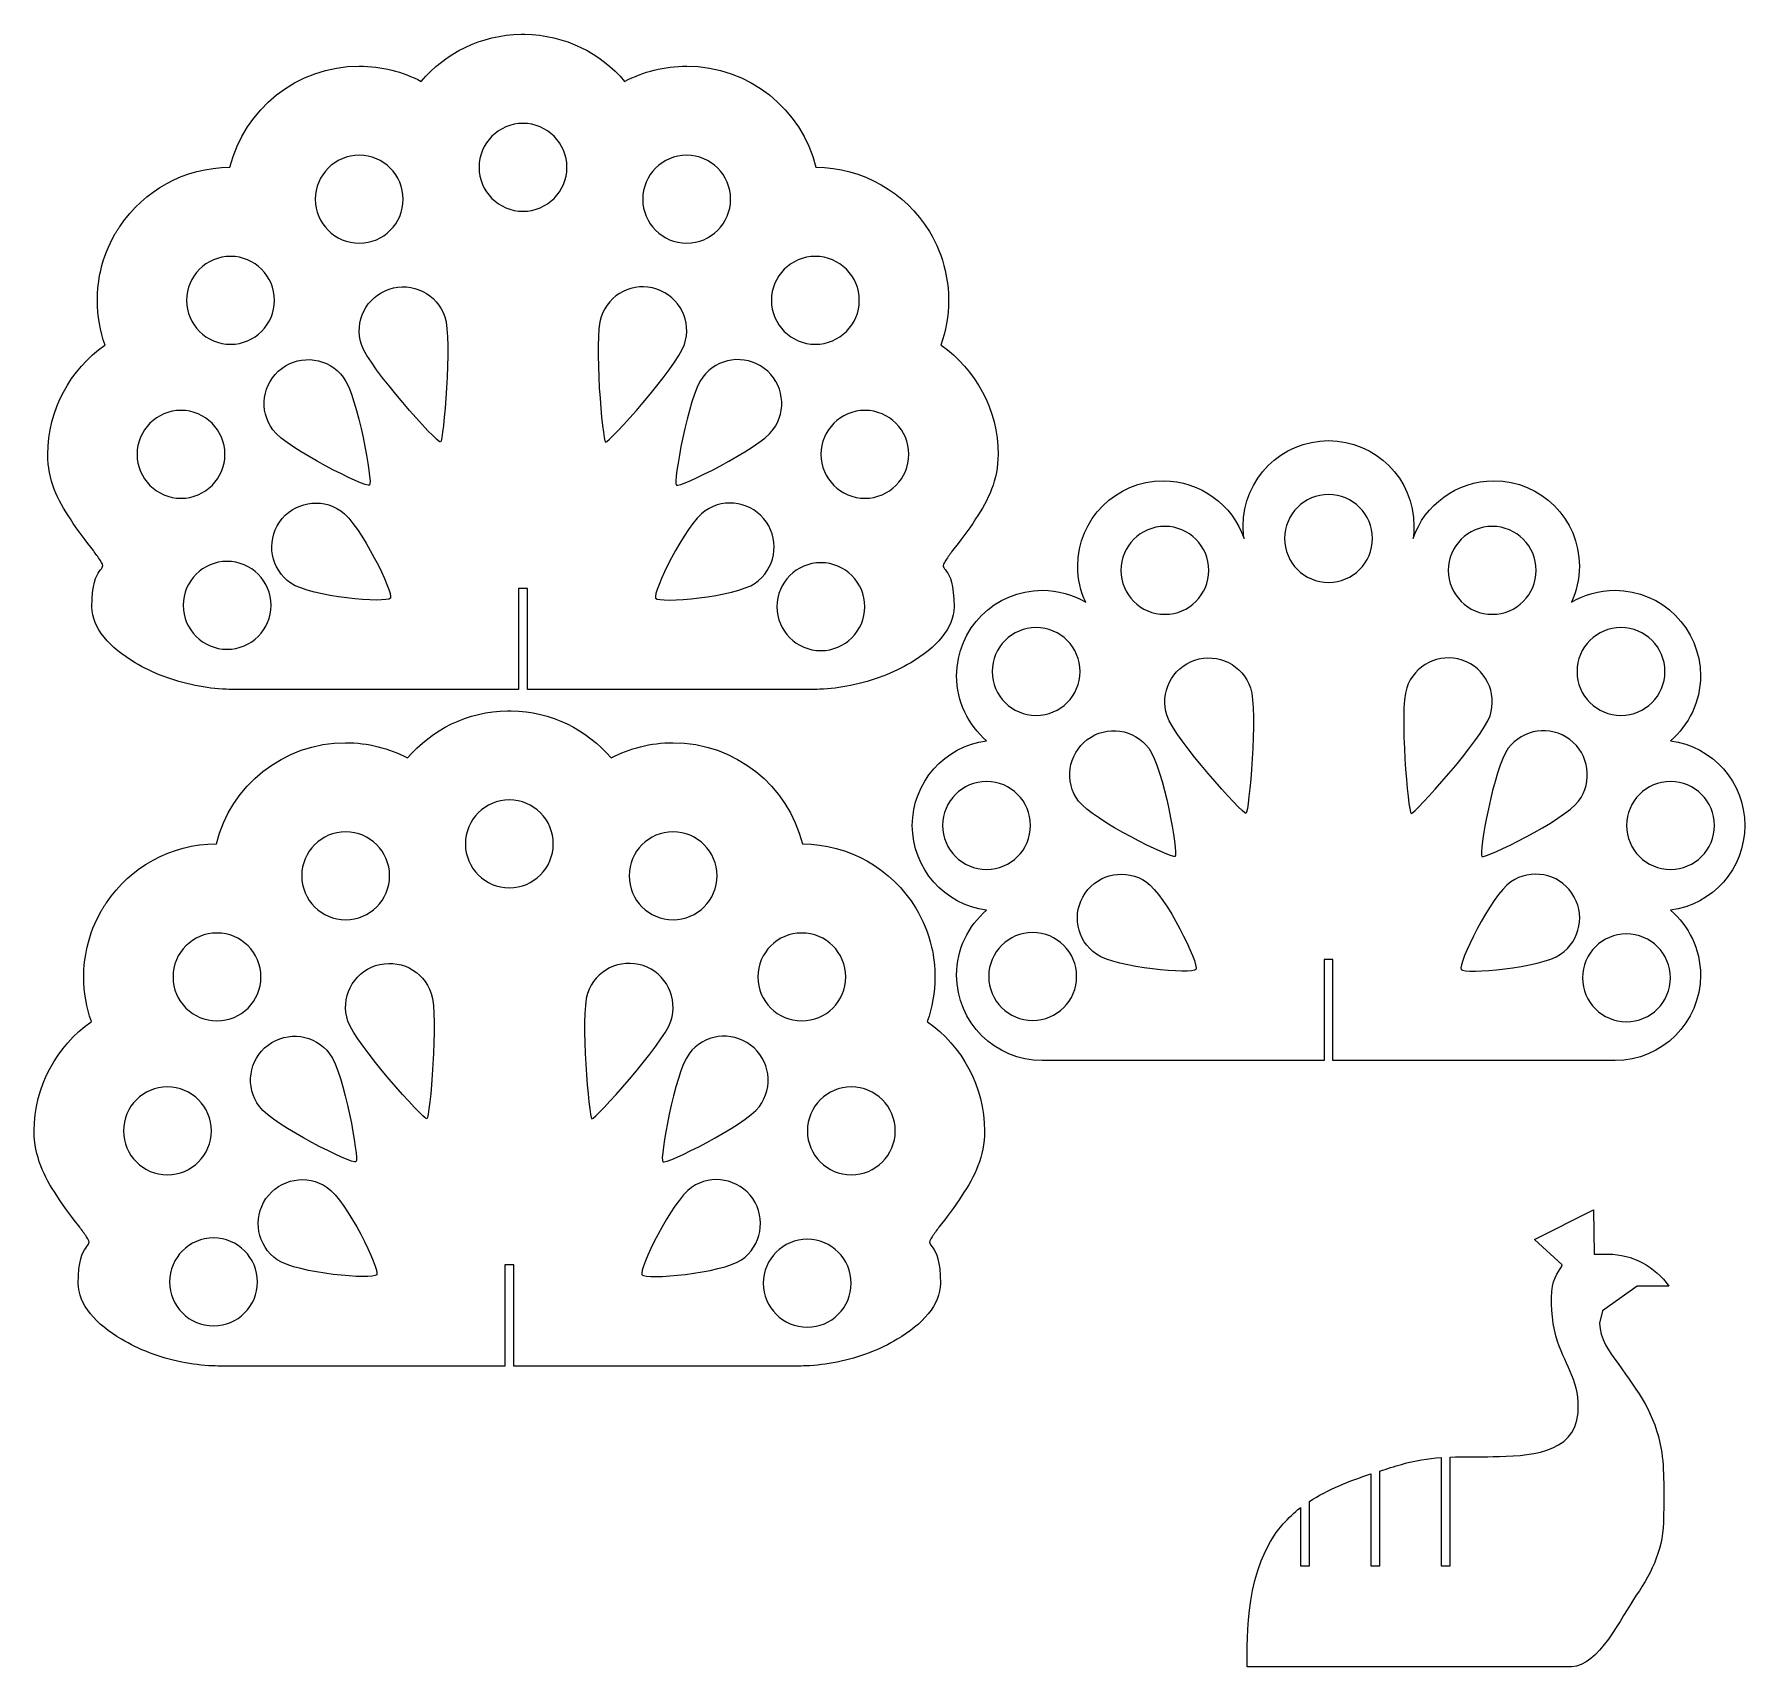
# Model space of a CAD drawing. Header units: millimetres. Extents: x -960 to 986, y -860 to 997.
import ezdxf

# ---------------------------------------------------------------- set-up
doc = ezdxf.new("R2010")
doc.units = ezdxf.units.MM
doc.header["$MEASUREMENT"] = 0
doc.layers.add('layer 1', color=7, linetype='Continuous')

msp = doc.modelspace()

# ---------------------------------------------------------------- linework, layer by layer
at = {"layer": 'layer 1', "color": 250, "lineweight": 9}
for points, knots in [([(-66.5003, 252.076), (-55.1555, 252.452), (-43.2879, 253.9555), (-31.3949, 256.4408), (-31.3949, 256.4408), (-5.7107, 261.5653), (17.9523, 270.6469), (37.0716, 282.3408), (37.0716, 282.3408), (65.8261, 299.1922), (86.2833, 321.6336), (86.2833, 345.959), (86.2833, 345.959), (86.2833, 397.1052), (66.8873, 384.3275), (76.7873, 398.8472), (76.7873, 398.8472), (79.3128, 402.5511), (81.9183, 406.2039), (84.563, 409.8289), (84.563, 409.8289), (92.5128, 420.0531), (102.064, 432.244), (110.793, 445.862), (110.793, 445.862), (125.2055, 467.3639), (136.4197, 490.3829), (136.43, 519.3006), (136.43, 519.3006), (136.43, 519.3006), (136.4305, 519.3405), (136.4305, 519.3405), (136.4305, 519.3405), (136.4305, 569.9154), (110.7519, 616.2842), (71.5178, 643.6816), (71.5178, 643.6816), (71.458, 643.7234), (71.3991, 643.7663), (71.3392, 643.808), (71.3392, 643.808), (76.9693, 659.6639), (80.0443, 676.7293), (80.0443, 694.5135), (80.0443, 694.5135), (80.0443, 706.2504), (78.709, 717.6759), (76.1828, 728.6465), (76.1828, 728.6465), (76.1828, 728.6465), (76.1826, 728.6477), (76.1826, 728.6477), (76.1826, 728.6477), (72.5929, 744.2357), (66.4966, 759.2307), (58.2116, 772.9074), (58.2116, 772.9074), (58.2116, 772.9074), (58.2104, 772.9095), (58.2104, 772.9095), (58.2104, 772.9095), (30.9855, 817.8555), (-18.1552, 845.8324), (-70.8364, 846.0639), (-70.8364, 846.0639), (-87.1662, 912.1441), (-146.8494, 961.1584), (-217.9668, 961.1584), (-217.9668, 961.1584), (-243.4424, 961.1584), (-267.4459, 954.8598), (-288.5214, 943.75), (-288.5214, 943.75), (-315.8919, 976.0861), (-356.5596, 996.8095), (-402.0802, 997.4469), (-402.0802, 997.4469), (-402.8, 997.4569), (-403.5213, 997.4622), (-404.2435, 997.4622), (-404.2435, 997.4622), (-404.2435, 997.4622), (-404.2517, 997.4622), (-404.2517, 997.4622), (-404.2517, 997.4622), (-404.9739, 997.4622), (-405.6949, 997.4571), (-406.4147, 997.4469), (-406.4147, 997.4469), (-451.9353, 996.8095), (-492.6033, 976.0861), (-519.9738, 943.75), (-519.9738, 943.75), (-541.0493, 954.8598), (-565.0528, 961.1584), (-590.5284, 961.1584), (-590.5284, 961.1584), (-661.6458, 961.1584), (-721.329, 912.1441), (-737.6588, 846.0639), (-737.6588, 846.0639), (-789.7685, 845.835), (-835.6779, 819.2963), (-862.7824, 779.0483), (-862.7824, 779.0483), (-862.7824, 779.0483), (-862.7838, 779.0461), (-862.7838, 779.0461), (-862.7838, 779.0461), (-863.4614, 778.0399), (-864.1272, 777.025), (-864.7811, 776.0018), (-864.7811, 776.0018), (-865.4346, 774.9793), (-866.0762, 773.9485), (-866.7056, 772.9095), (-866.7056, 772.9095), (-866.7056, 772.9095), (-866.7068, 772.9074), (-866.7068, 772.9074), (-866.7068, 772.9074), (-867.3362, 771.8683), (-867.9535, 770.8211), (-868.5584, 769.7659), (-868.5584, 769.7659), (-868.5584, 769.7659), (-868.5595, 769.7639), (-868.5595, 769.7639), (-868.5595, 769.7639), (-875.8232, 757.0939), (-881.3095, 743.2751), (-884.6778, 728.6477), (-884.6778, 728.6477), (-884.6778, 728.6477), (-884.678, 728.6465), (-884.678, 728.6465), (-884.678, 728.6465), (-887.2042, 717.6758), (-888.5395, 706.2504), (-888.5395, 694.5135), (-888.5395, 694.5135), (-888.5395, 676.7293), (-885.4645, 659.6639), (-879.8344, 643.808), (-879.8344, 643.808), (-879.8943, 643.7663), (-879.9532, 643.7234), (-880.013, 643.6816), (-880.013, 643.6816), (-919.2471, 616.2842), (-944.9257, 569.9154), (-944.9257, 519.3405), (-944.9257, 519.3405), (-944.9257, 519.3405), (-944.9252, 519.3006), (-944.9252, 519.3006), (-944.9252, 519.3006), (-944.9148, 490.3828), (-933.7006, 467.3641), (-919.2882, 445.862), (-919.2882, 445.862), (-910.5592, 432.2441), (-901.0084, 420.0526), (-893.0582, 409.8289), (-893.0582, 409.8289), (-890.4135, 406.2039), (-887.808, 402.5512), (-885.2825, 398.8472), (-885.2825, 398.8472), (-875.3825, 384.3275), (-894.7785, 397.1052), (-894.7785, 345.959), (-894.7785, 345.959), (-894.7785, 321.6336), (-874.3214, 299.191), (-845.5668, 282.3408), (-845.5668, 282.3408), (-826.447, 270.6477), (-802.7848, 261.5652), (-777.1003, 256.4408), (-777.1003, 256.4408), (-765.2063, 253.9564), (-753.3393, 252.4511), (-741.9947, 252.076), (-741.9947, 252.076), (-738.0882, 251.8807), (-734.1631, 251.7808), (-730.2262, 251.7808), (-730.2262, 251.7808), (-704.6372, 251.7808), (-558.2196, 251.8297), (-409.2475, 251.8787), (-409.2475, 251.8787), (-409.2475, 251.8787), (-409.2475, 366.8804), (-409.2475, 366.8804), (-409.2475, 366.8804), (-409.2475, 366.8804), (-399.2475, 366.8804), (-399.2475, 366.8804), (-399.2475, 366.8804), (-399.2475, 366.8804), (-399.2475, 251.8787), (-399.2475, 251.8787), (-399.2475, 251.8787), (-250.2753, 251.8297), (-103.858, 251.7808), (-78.269, 251.7808), (-78.269, 251.7808), (-74.3321, 251.7808), (-70.4066, 251.8803), (-66.5003, 252.076)], [0, 0, 0, 0, 0.018518519, 0.018518519, 0.018518519, 0.018518519, 0.037037037, 0.037037037, 0.037037037, 0.037037037, 0.055555556, 0.055555556, 0.055555556, 0.055555556, 0.074074074, 0.074074074, 0.074074074, 0.074074074, 0.092592593, 0.092592593, 0.092592593, 0.092592593, 0.111111111, 0.111111111, 0.111111111, 0.111111111, 0.12962963, 0.12962963, 0.12962963, 0.12962963, 0.148148148, 0.148148148, 0.148148148, 0.148148148, 0.166666667, 0.166666667, 0.166666667, 0.166666667, 0.185185185, 0.185185185, 0.185185185, 0.185185185, 0.203703704, 0.203703704, 0.203703704, 0.203703704, 0.222222222, 0.222222222, 0.222222222, 0.222222222, 0.240740741, 0.240740741, 0.240740741, 0.240740741, 0.259259259, 0.259259259, 0.259259259, 0.259259259, 0.277777778, 0.277777778, 0.277777778, 0.277777778, 0.296296296, 0.296296296, 0.296296296, 0.296296296, 0.314814815, 0.314814815, 0.314814815, 0.314814815, 0.333333333, 0.333333333, 0.333333333, 0.333333333, 0.351851852, 0.351851852, 0.351851852, 0.351851852, 0.37037037, 0.37037037, 0.37037037, 0.37037037, 0.388888889, 0.388888889, 0.388888889, 0.388888889, 0.407407407, 0.407407407, 0.407407407, 0.407407407, 0.425925926, 0.425925926, 0.425925926, 0.425925926, 0.444444444, 0.444444444, 0.444444444, 0.444444444, 0.462962963, 0.462962963, 0.462962963, 0.462962963, 0.481481481, 0.481481481, 0.481481481, 0.481481481, 0.5, 0.5, 0.5, 0.5, 0.518518519, 0.518518519, 0.518518519, 0.518518519, 0.537037037, 0.537037037, 0.537037037, 0.537037037, 0.555555556, 0.555555556, 0.555555556, 0.555555556, 0.574074074, 0.574074074, 0.574074074, 0.574074074, 0.592592593, 0.592592593, 0.592592593, 0.592592593, 0.611111111, 0.611111111, 0.611111111, 0.611111111, 0.62962963, 0.62962963, 0.62962963, 0.62962963, 0.648148148, 0.648148148, 0.648148148, 0.648148148, 0.666666667, 0.666666667, 0.666666667, 0.666666667, 0.685185185, 0.685185185, 0.685185185, 0.685185185, 0.703703704, 0.703703704, 0.703703704, 0.703703704, 0.722222222, 0.722222222, 0.722222222, 0.722222222, 0.740740741, 0.740740741, 0.740740741, 0.740740741, 0.759259259, 0.759259259, 0.759259259, 0.759259259, 0.777777778, 0.777777778, 0.777777778, 0.777777778, 0.796296296, 0.796296296, 0.796296296, 0.796296296, 0.814814815, 0.814814815, 0.814814815, 0.814814815, 0.833333333, 0.833333333, 0.833333333, 0.833333333, 0.851851852, 0.851851852, 0.851851852, 0.851851852, 0.87037037, 0.87037037, 0.87037037, 0.87037037, 0.888888889, 0.888888889, 0.888888889, 0.888888889, 0.907407407, 0.907407407, 0.907407407, 0.907407407, 0.925925926, 0.925925926, 0.925925926, 0.925925926, 0.944444444, 0.944444444, 0.944444444, 0.944444444, 0.962962963, 0.962962963, 0.962962963, 0.962962963, 1, 1, 1, 1]), ([(-404.2433, 896.001), (-376.6336, 896.001), (-354.2432, 873.6106), (-354.2432, 846.0011), (-354.2432, 846.0011), (-354.2432, 818.3915), (-376.6336, 796.001), (-404.2433, 796.001), (-404.2433, 796.001), (-431.8528, 796.001), (-454.2432, 818.3915), (-454.2432, 846.0011), (-454.2432, 846.0011), (-454.2432, 873.6106), (-431.8528, 896.001), (-404.2433, 896.001)], [0, 0, 0, 0, 0.2, 0.2, 0.2, 0.2, 0.4, 0.4, 0.4, 0.4, 0.6, 0.6, 0.6, 0.6, 1, 1, 1, 1]), ([(-590.5243, 859.6856), (-562.9146, 859.6856), (-540.5242, 837.2952), (-540.5242, 809.6857), (-540.5242, 809.6857), (-540.5242, 782.0761), (-562.9146, 759.6856), (-590.5243, 759.6856), (-590.5243, 759.6856), (-618.1338, 759.6856), (-640.5242, 782.0761), (-640.5242, 809.6857), (-640.5242, 809.6857), (-640.5242, 837.2952), (-618.1338, 859.6856), (-590.5243, 859.6856)], [0, 0, 0, 0, 0.2, 0.2, 0.2, 0.2, 0.4, 0.4, 0.4, 0.4, 0.6, 0.6, 0.6, 0.6, 1, 1, 1, 1]), ([(-217.9666, 859.6972), (-190.3569, 859.6972), (-167.9665, 837.3068), (-167.9665, 809.6973), (-167.9665, 809.6973), (-167.9665, 782.0877), (-190.3569, 759.6972), (-217.9666, 759.6972), (-217.9666, 759.6972), (-245.5761, 759.6972), (-267.9665, 782.0877), (-267.9665, 809.6973), (-267.9665, 809.6973), (-267.9665, 837.3068), (-245.5761, 859.6972), (-217.9666, 859.6972)], [0, 0, 0, 0, 0.2, 0.2, 0.2, 0.2, 0.4, 0.4, 0.4, 0.4, 0.6, 0.6, 0.6, 0.6, 1, 1, 1, 1]), ([(-736.9804, 744.6113), (-709.3707, 744.6113), (-686.9803, 722.2209), (-686.9803, 694.6114), (-686.9803, 694.6114), (-686.9803, 667.0018), (-709.3707, 644.6113), (-736.9804, 644.6113), (-736.9804, 644.6113), (-764.5899, 644.6113), (-786.9803, 667.0018), (-786.9803, 694.6114), (-786.9803, 694.6114), (-786.9803, 722.2209), (-764.5899, 744.6113), (-736.9804, 744.6113)], [0, 0, 0, 0, 0.2, 0.2, 0.2, 0.2, 0.4, 0.4, 0.4, 0.4, 0.6, 0.6, 0.6, 0.6, 1, 1, 1, 1]), ([(-71.5146, 744.6112), (-43.9049, 744.6112), (-21.5145, 722.2208), (-21.5145, 694.6113), (-21.5145, 694.6113), (-21.5145, 667.0017), (-43.9049, 644.6112), (-71.5146, 644.6112), (-71.5146, 644.6112), (-99.1241, 644.6112), (-121.5145, 667.0017), (-121.5145, 694.6113), (-121.5145, 694.6113), (-121.5145, 722.2208), (-99.1241, 744.6112), (-71.5146, 744.6112)], [0, 0, 0, 0, 0.2, 0.2, 0.2, 0.2, 0.4, 0.4, 0.4, 0.4, 0.6, 0.6, 0.6, 0.6, 1, 1, 1, 1]), ([(-556.396, 707.4884), (-582.5841, 698.7431), (-596.7295, 670.4134), (-587.9842, 644.2256), (-587.9842, 644.2256), (-579.2389, 618.0377), (-501.4987, 531.9507), (-498.1917, 533.1959), (-498.1917, 533.1959), (-494.8846, 534.441), (-484.388, 649.7125), (-493.1333, 675.9004), (-493.1333, 675.9004), (-501.8785, 702.0883), (-530.2082, 716.2337), (-556.396, 707.4884)], [0, 0, 0, 0, 0.2, 0.2, 0.2, 0.2, 0.4, 0.4, 0.4, 0.4, 0.6, 0.6, 0.6, 0.6, 1, 1, 1, 1]), ([(-252.0991, 707.488), (-225.911, 698.7427), (-211.7656, 670.413), (-220.5109, 644.2252), (-220.5109, 644.2252), (-229.2562, 618.0373), (-306.9964, 531.9503), (-310.3034, 533.1955), (-310.3034, 533.1955), (-313.6105, 534.4406), (-324.1071, 649.7121), (-315.3618, 675.9), (-315.3618, 675.9), (-306.6166, 702.0879), (-278.2869, 716.2333), (-252.0991, 707.488)], [0, 0, 0, 0, 0.2, 0.2, 0.2, 0.2, 0.4, 0.4, 0.4, 0.4, 0.6, 0.6, 0.6, 0.6, 1, 1, 1, 1]), ([(-678.7673, 617.1534), (-700.8387, 600.5658), (-705.2858, 569.2148), (-688.6983, 547.1436), (-688.6983, 547.1436), (-672.1108, 525.0724), (-582.6484, 481.3562), (-578.7981, 484.1342), (-578.7981, 484.1342), (-574.9478, 486.9121), (-592.1701, 585.1513), (-608.7576, 607.2226), (-608.7576, 607.2226), (-625.3451, 629.2938), (-656.6961, 633.7409), (-678.7673, 617.1534)], [0, 0, 0, 0, 0.2, 0.2, 0.2, 0.2, 0.4, 0.4, 0.4, 0.4, 0.6, 0.6, 0.6, 0.6, 1, 1, 1, 1]), ([(-129.7278, 617.153), (-107.6564, 600.5654), (-103.2093, 569.2144), (-119.7968, 547.1432), (-119.7968, 547.1432), (-136.3843, 525.072), (-225.8467, 481.3558), (-229.697, 484.1338), (-229.697, 484.1338), (-233.5473, 486.9117), (-216.325, 585.1509), (-199.7375, 607.2222), (-199.7375, 607.2222), (-183.15, 629.2934), (-151.799, 633.7405), (-129.7278, 617.153)], [0, 0, 0, 0, 0.2, 0.2, 0.2, 0.2, 0.4, 0.4, 0.4, 0.4, 0.6, 0.6, 0.6, 0.6, 1, 1, 1, 1]), ([(-793.3666, 569.4383), (-765.7569, 569.4383), (-743.3665, 547.0479), (-743.3665, 519.4384), (-743.3665, 519.4384), (-743.3665, 491.8288), (-765.7569, 469.4383), (-793.3666, 469.4383), (-793.3666, 469.4383), (-820.9761, 469.4383), (-843.3665, 491.8288), (-843.3665, 519.4384), (-843.3665, 519.4384), (-843.3665, 547.0479), (-820.9761, 569.4383), (-793.3666, 569.4383)], [0, 0, 0, 0, 0.2, 0.2, 0.2, 0.2, 0.4, 0.4, 0.4, 0.4, 0.6, 0.6, 0.6, 0.6, 1, 1, 1, 1]), ([(-15.1283, 569.4383), (12.4814, 569.4383), (34.8718, 547.0479), (34.8718, 519.4384), (34.8718, 519.4384), (34.8718, 491.8288), (12.4814, 469.4383), (-15.1283, 469.4383), (-15.1283, 469.4383), (-42.7378, 469.4383), (-65.1282, 491.8288), (-65.1282, 519.4384), (-65.1282, 519.4384), (-65.1282, 547.0479), (-42.7378, 569.4383), (-15.1283, 569.4383)], [0, 0, 0, 0, 0.2, 0.2, 0.2, 0.2, 0.4, 0.4, 0.4, 0.4, 0.6, 0.6, 0.6, 0.6, 1, 1, 1, 1]), ([(838.4194, -170.4479), (892.1089, -170.4479), (935.6492, -126.9076), (935.6492, -73.2182), (935.6492, -73.2182), (935.6492, -43.6286), (922.4204, -17.1253), (901.5602, 0.7094), (901.5602, 0.7094), (949.2446, 6.9394), (986.0782, 47.7308), (986.0782, 97.1113), (986.0782, 97.1113), (986.0782, 146.4922), (949.2446, 187.2843), (901.56, 193.5143), (901.56, 193.5143), (922.4203, 211.3488), (935.6492, 237.8515), (935.6492, 267.4411), (935.6492, 267.4411), (935.6492, 321.1307), (892.1089, 364.6712), (838.4194, 364.6712), (838.4194, 364.6712), (820.2881, 364.6712), (803.3177, 359.7003), (788.7875, 351.0552), (788.7875, 351.0552), (794.6153, 363.5339), (797.8744, 377.4514), (797.8744, 392.131), (797.8744, 392.131), (797.8744, 445.8206), (754.3341, 489.361), (700.6446, 489.361), (700.6446, 489.361), (658.0008, 489.361), (621.763, 461.8908), (608.6561, 423.6862), (608.6561, 423.6862), (609.3239, 428.2847), (609.6708, 432.9874), (609.6708, 437.7708), (609.6708, 437.7708), (609.6708, 491.4604), (566.1302, 535.0007), (512.4408, 535.0007), (512.4408, 535.0007), (458.7513, 535.0007), (415.211, 491.4604), (415.211, 437.7708), (415.211, 437.7708), (415.211, 432.9786), (415.5641, 428.2696), (416.2341, 423.6629), (416.2341, 423.6629), (403.1341, 461.88), (366.8898, 489.3612), (324.2368, 489.3612), (324.2368, 489.3612), (270.5477, 489.3612), (227.0071, 445.8206), (227.0071, 392.131), (227.0071, 392.131), (227.0071, 377.4515), (230.2658, 363.5331), (236.0941, 351.0553), (236.0941, 351.0553), (221.5652, 359.7012), (204.5934, 364.6712), (186.4624, 364.6712), (186.4624, 364.6712), (132.7731, 364.6712), (89.2327, 321.1307), (89.2327, 267.4411), (89.2327, 267.4411), (89.2327, 237.8515), (102.4617, 211.3488), (123.3219, 193.5143), (123.3219, 193.5143), (75.6374, 187.2844), (38.8036, 146.4922), (38.8036, 97.1113), (38.8036, 97.1113), (38.8036, 47.7308), (75.6371, 6.9393), (123.3216, 0.7094), (123.3216, 0.7094), (102.4614, -17.1252), (89.2327, -43.6286), (89.2327, -73.2182), (89.2327, -73.2182), (89.2327, -126.9076), (132.7731, -170.4479), (186.4624, -170.4479), (186.4624, -170.4479), (186.4624, -170.4479), (507.4409, -170.4479), (507.4409, -170.4479), (507.4409, -170.4479), (507.4409, -170.4479), (507.4409, -55.4479), (507.4409, -55.4479), (507.4409, -55.4479), (507.4409, -55.4479), (517.4409, -55.4479), (517.4409, -55.4479), (517.4409, -55.4479), (517.4409, -55.4479), (517.4409, -170.4479), (517.4409, -170.4479), (517.4409, -170.4479), (517.4409, -170.4479), (838.4194, -170.4479), (838.4194, -170.4479)], [0, 0, 0, 0, 0.033333333, 0.033333333, 0.033333333, 0.033333333, 0.066666667, 0.066666667, 0.066666667, 0.066666667, 0.1, 0.1, 0.1, 0.1, 0.133333333, 0.133333333, 0.133333333, 0.133333333, 0.166666667, 0.166666667, 0.166666667, 0.166666667, 0.2, 0.2, 0.2, 0.2, 0.233333333, 0.233333333, 0.233333333, 0.233333333, 0.266666667, 0.266666667, 0.266666667, 0.266666667, 0.3, 0.3, 0.3, 0.3, 0.333333333, 0.333333333, 0.333333333, 0.333333333, 0.366666667, 0.366666667, 0.366666667, 0.366666667, 0.4, 0.4, 0.4, 0.4, 0.433333333, 0.433333333, 0.433333333, 0.433333333, 0.466666667, 0.466666667, 0.466666667, 0.466666667, 0.5, 0.5, 0.5, 0.5, 0.533333333, 0.533333333, 0.533333333, 0.533333333, 0.566666667, 0.566666667, 0.566666667, 0.566666667, 0.6, 0.6, 0.6, 0.6, 0.633333333, 0.633333333, 0.633333333, 0.633333333, 0.666666667, 0.666666667, 0.666666667, 0.666666667, 0.7, 0.7, 0.7, 0.7, 0.733333333, 0.733333333, 0.733333333, 0.733333333, 0.766666667, 0.766666667, 0.766666667, 0.766666667, 0.8, 0.8, 0.8, 0.8, 0.833333333, 0.833333333, 0.833333333, 0.833333333, 0.866666667, 0.866666667, 0.866666667, 0.866666667, 0.9, 0.9, 0.9, 0.9, 0.933333333, 0.933333333, 0.933333333, 0.933333333, 1, 1, 1, 1]), ([(-681.211, 442.3199), (-696.8543, 419.5695), (-691.0907, 388.4336), (-668.3404, 372.7905), (-668.3404, 372.7905), (-645.5901, 357.1473), (-559.0913, 349.7796), (-555.154, 355.6428), (-555.154, 355.6428), (-551.2167, 361.506), (-588.9315, 439.5475), (-611.6817, 455.1907), (-611.6817, 455.1907), (-634.432, 470.8338), (-665.5679, 465.0702), (-681.211, 442.3199)], [0, 0, 0, 0, 0.2, 0.2, 0.2, 0.2, 0.4, 0.4, 0.4, 0.4, 0.6, 0.6, 0.6, 0.6, 1, 1, 1, 1]), ([(-127.2841, 442.3195), (-111.6408, 419.5691), (-117.4044, 388.4332), (-140.1547, 372.7901), (-140.1547, 372.7901), (-162.905, 357.1469), (-249.4038, 349.7792), (-253.3411, 355.6424), (-253.3411, 355.6424), (-257.2784, 361.5056), (-219.5636, 439.5471), (-196.8134, 455.1903), (-196.8134, 455.1903), (-174.0631, 470.8334), (-142.9272, 465.0698), (-127.2841, 442.3195)], [0, 0, 0, 0, 0.2, 0.2, 0.2, 0.2, 0.4, 0.4, 0.4, 0.4, 0.6, 0.6, 0.6, 0.6, 1, 1, 1, 1]), ([(512.4451, 473.6744), (540.0548, 473.6744), (562.4452, 451.284), (562.4452, 423.6745), (562.4452, 423.6745), (562.4452, 396.0649), (540.0548, 373.6744), (512.4451, 373.6744), (512.4451, 373.6744), (484.8356, 373.6744), (462.4452, 396.0649), (462.4452, 423.6745), (462.4452, 423.6745), (462.4452, 451.284), (484.8356, 473.6744), (512.4451, 473.6744)], [0, 0, 0, 0, 0.2, 0.2, 0.2, 0.2, 0.4, 0.4, 0.4, 0.4, 0.6, 0.6, 0.6, 0.6, 1, 1, 1, 1]), ([(326.1641, 437.359), (353.7738, 437.359), (376.1642, 414.9686), (376.1642, 387.3591), (376.1642, 387.3591), (376.1642, 359.7495), (353.7738, 337.359), (326.1641, 337.359), (326.1641, 337.359), (298.5546, 337.359), (276.1642, 359.7495), (276.1642, 387.3591), (276.1642, 387.3591), (276.1642, 414.9686), (298.5546, 437.359), (326.1641, 437.359)], [0, 0, 0, 0, 0.2, 0.2, 0.2, 0.2, 0.4, 0.4, 0.4, 0.4, 0.6, 0.6, 0.6, 0.6, 1, 1, 1, 1]), ([(698.7218, 437.3706), (726.3315, 437.3706), (748.7219, 414.9802), (748.7219, 387.3707), (748.7219, 387.3707), (748.7219, 359.7611), (726.3315, 337.3706), (698.7218, 337.3706), (698.7218, 337.3706), (671.1123, 337.3706), (648.7219, 359.7611), (648.7219, 387.3707), (648.7219, 387.3707), (648.7219, 414.9802), (671.1123, 437.3706), (698.7218, 437.3706)], [0, 0, 0, 0, 0.2, 0.2, 0.2, 0.2, 0.4, 0.4, 0.4, 0.4, 0.6, 0.6, 0.6, 0.6, 1, 1, 1, 1]), ([(-740.8954, 397.5923), (-713.2857, 397.5923), (-690.8953, 375.2019), (-690.8953, 347.5924), (-690.8953, 347.5924), (-690.8953, 319.9828), (-713.2857, 297.5923), (-740.8954, 297.5923), (-740.8954, 297.5923), (-768.5049, 297.5923), (-790.8953, 319.9828), (-790.8953, 347.5924), (-790.8953, 347.5924), (-790.8953, 375.2019), (-768.5049, 397.5923), (-740.8954, 397.5923)], [0, 0, 0, 0, 0.2, 0.2, 0.2, 0.2, 0.4, 0.4, 0.4, 0.4, 0.6, 0.6, 0.6, 0.6, 1, 1, 1, 1]), ([(-65.2754, 396.0568), (-37.6657, 396.0568), (-15.2753, 373.6664), (-15.2753, 346.0569), (-15.2753, 346.0569), (-15.2753, 318.4473), (-37.6657, 296.0568), (-65.2754, 296.0568), (-65.2754, 296.0568), (-92.8849, 296.0568), (-115.2753, 318.4473), (-115.2753, 346.0569), (-115.2753, 346.0569), (-115.2753, 373.6664), (-92.8849, 396.0568), (-65.2754, 396.0568)], [0, 0, 0, 0, 0.2, 0.2, 0.2, 0.2, 0.4, 0.4, 0.4, 0.4, 0.6, 0.6, 0.6, 0.6, 1, 1, 1, 1]), ([(179.708, 322.2847), (207.3177, 322.2847), (229.7081, 299.8943), (229.7081, 272.2848), (229.7081, 272.2848), (229.7081, 244.6752), (207.3177, 222.2847), (179.708, 222.2847), (179.708, 222.2847), (152.0985, 222.2847), (129.7081, 244.6752), (129.7081, 272.2848), (129.7081, 272.2848), (129.7081, 299.8943), (152.0985, 322.2847), (179.708, 322.2847)], [0, 0, 0, 0, 0.2, 0.2, 0.2, 0.2, 0.4, 0.4, 0.4, 0.4, 0.6, 0.6, 0.6, 0.6, 1, 1, 1, 1]), ([(845.1738, 322.2846), (872.7835, 322.2846), (895.1739, 299.8942), (895.1739, 272.2847), (895.1739, 272.2847), (895.1739, 244.6751), (872.7835, 222.2846), (845.1738, 222.2846), (845.1738, 222.2846), (817.5643, 222.2846), (795.1739, 244.6751), (795.1739, 272.2847), (795.1739, 272.2847), (795.1739, 299.8942), (817.5643, 322.2846), (845.1738, 322.2846)], [0, 0, 0, 0, 0.2, 0.2, 0.2, 0.2, 0.4, 0.4, 0.4, 0.4, 0.6, 0.6, 0.6, 0.6, 1, 1, 1, 1]), ([(360.2924, 285.1618), (334.1043, 276.4165), (319.9589, 248.0868), (328.7042, 221.899), (328.7042, 221.899), (337.4495, 195.7111), (415.1897, 109.6241), (418.4967, 110.8693), (418.4967, 110.8693), (421.8038, 112.1144), (432.3004, 227.3859), (423.5551, 253.5738), (423.5551, 253.5738), (414.8099, 279.7617), (386.4802, 293.9071), (360.2924, 285.1618)], [0, 0, 0, 0, 0.2, 0.2, 0.2, 0.2, 0.4, 0.4, 0.4, 0.4, 0.6, 0.6, 0.6, 0.6, 1, 1, 1, 1]), ([(664.5893, 285.1614), (690.7774, 276.4161), (704.9228, 248.0864), (696.1775, 221.8986), (696.1775, 221.8986), (687.4322, 195.7107), (609.692, 109.6237), (606.385, 110.8689), (606.385, 110.8689), (603.0779, 112.114), (592.5813, 227.3855), (601.3266, 253.5734), (601.3266, 253.5734), (610.0718, 279.7613), (638.4015, 293.9067), (664.5893, 285.1614)], [0, 0, 0, 0, 0.2, 0.2, 0.2, 0.2, 0.4, 0.4, 0.4, 0.4, 0.6, 0.6, 0.6, 0.6, 1, 1, 1, 1]), ([(-81.9768, -517.7998), (-70.632, -517.4238), (-58.7644, -515.9203), (-46.8714, -513.435), (-46.8714, -513.435), (-21.1872, -508.3105), (2.4758, -499.2289), (21.5951, -487.535), (21.5951, -487.535), (50.3496, -470.6836), (70.8068, -448.2422), (70.8068, -423.9168), (70.8068, -423.9168), (70.8068, -372.7706), (51.4108, -385.5483), (61.3108, -371.0286), (61.3108, -371.0286), (63.8363, -367.3247), (66.4418, -363.6719), (69.0865, -360.0469), (69.0865, -360.0469), (77.0363, -349.8227), (86.5875, -337.6318), (95.3165, -324.0138), (95.3165, -324.0138), (109.729, -302.5119), (120.9432, -279.4929), (120.9535, -250.5752), (120.9535, -250.5752), (120.9535, -250.5752), (120.954, -250.5353), (120.954, -250.5353), (120.954, -250.5353), (120.954, -199.9604), (95.2754, -153.5916), (56.0413, -126.1942), (56.0413, -126.1942), (55.9815, -126.1524), (55.9226, -126.1095), (55.8627, -126.0678), (55.8627, -126.0678), (61.4928, -110.2119), (64.5678, -93.1465), (64.5678, -75.3623), (64.5678, -75.3623), (64.5678, -63.6254), (63.2325, -52.1999), (60.7063, -41.2293), (60.7063, -41.2293), (60.7063, -41.2293), (60.7061, -41.2281), (60.7061, -41.2281), (60.7061, -41.2281), (57.1164, -25.6401), (51.0201, -10.6451), (42.7351, 3.0316), (42.7351, 3.0316), (42.7351, 3.0316), (42.7339, 3.0337), (42.7339, 3.0337), (42.7339, 3.0337), (15.509, 47.9797), (-33.6317, 75.9566), (-86.3129, 76.1881), (-86.3129, 76.1881), (-102.6427, 142.2683), (-162.3259, 191.2826), (-233.4433, 191.2826), (-233.4433, 191.2826), (-258.9189, 191.2826), (-282.9224, 184.984), (-303.9979, 173.8742), (-303.9979, 173.8742), (-331.3684, 206.2103), (-372.0361, 226.9337), (-417.5567, 227.5711), (-417.5567, 227.5711), (-418.2765, 227.5811), (-418.9978, 227.5864), (-419.72, 227.5864), (-419.72, 227.5864), (-419.72, 227.5864), (-419.7282, 227.5864), (-419.7282, 227.5864), (-419.7282, 227.5864), (-420.4504, 227.5864), (-421.1714, 227.5813), (-421.8912, 227.5711), (-421.8912, 227.5711), (-467.4118, 226.9337), (-508.0798, 206.2103), (-535.4503, 173.8742), (-535.4503, 173.8742), (-556.5258, 184.984), (-580.5293, 191.2826), (-606.0049, 191.2826), (-606.0049, 191.2826), (-677.1223, 191.2826), (-736.8055, 142.2683), (-753.1353, 76.1881), (-753.1353, 76.1881), (-805.245, 75.9592), (-851.1544, 49.4205), (-878.2589, 9.1725), (-878.2589, 9.1725), (-878.2589, 9.1725), (-878.2603, 9.1703), (-878.2603, 9.1703), (-878.2603, 9.1703), (-878.9379, 8.1641), (-879.6037, 7.1492), (-880.2576, 6.126), (-880.2576, 6.126), (-880.9111, 5.1035), (-881.5527, 4.0727), (-882.1821, 3.0337), (-882.1821, 3.0337), (-882.1821, 3.0337), (-882.1833, 3.0316), (-882.1833, 3.0316), (-882.1833, 3.0316), (-882.8127, 1.9925), (-883.43, 0.9453), (-884.0349, -0.1099), (-884.0349, -0.1099), (-884.0349, -0.1099), (-884.036, -0.1119), (-884.036, -0.1119), (-884.036, -0.1119), (-891.2997, -12.7819), (-896.786, -26.6007), (-900.1543, -41.2281), (-900.1543, -41.2281), (-900.1543, -41.2281), (-900.1545, -41.2293), (-900.1545, -41.2293), (-900.1545, -41.2293), (-902.6807, -52.2), (-904.016, -63.6254), (-904.016, -75.3623), (-904.016, -75.3623), (-904.016, -93.1465), (-900.941, -110.2119), (-895.3109, -126.0678), (-895.3109, -126.0678), (-895.3708, -126.1095), (-895.4297, -126.1524), (-895.4895, -126.1942), (-895.4895, -126.1942), (-934.7236, -153.5916), (-960.4022, -199.9604), (-960.4022, -250.5353), (-960.4022, -250.5353), (-960.4022, -250.5353), (-960.4017, -250.5752), (-960.4017, -250.5752), (-960.4017, -250.5752), (-960.3913, -279.493), (-949.1771, -302.5117), (-934.7647, -324.0138), (-934.7647, -324.0138), (-926.0357, -337.6317), (-916.4849, -349.8232), (-908.5347, -360.0469), (-908.5347, -360.0469), (-905.89, -363.6719), (-903.2845, -367.3246), (-900.759, -371.0286), (-900.759, -371.0286), (-890.859, -385.5483), (-910.255, -372.7706), (-910.255, -423.9168), (-910.255, -423.9168), (-910.255, -448.2422), (-889.7979, -470.6848), (-861.0433, -487.535), (-861.0433, -487.535), (-841.9235, -499.2281), (-818.2613, -508.3106), (-792.5768, -513.435), (-792.5768, -513.435), (-780.6828, -515.9194), (-768.8158, -517.4247), (-757.4712, -517.7998), (-757.4712, -517.7998), (-753.5647, -517.9951), (-749.6396, -518.095), (-745.7027, -518.095), (-745.7027, -518.095), (-720.1137, -518.095), (-573.6961, -518.0461), (-424.724, -517.9971), (-424.724, -517.9971), (-424.724, -517.9971), (-424.724, -402.9954), (-424.724, -402.9954), (-424.724, -402.9954), (-424.724, -402.9954), (-414.724, -402.9954), (-414.724, -402.9954), (-414.724, -402.9954), (-414.724, -402.9954), (-414.724, -517.9971), (-414.724, -517.9971), (-414.724, -517.9971), (-265.7518, -518.0461), (-119.3345, -518.095), (-93.7455, -518.095), (-93.7455, -518.095), (-89.8086, -518.095), (-85.8831, -517.9955), (-81.9768, -517.7998)], [0, 0, 0, 0, 0.018518519, 0.018518519, 0.018518519, 0.018518519, 0.037037037, 0.037037037, 0.037037037, 0.037037037, 0.055555556, 0.055555556, 0.055555556, 0.055555556, 0.074074074, 0.074074074, 0.074074074, 0.074074074, 0.092592593, 0.092592593, 0.092592593, 0.092592593, 0.111111111, 0.111111111, 0.111111111, 0.111111111, 0.12962963, 0.12962963, 0.12962963, 0.12962963, 0.148148148, 0.148148148, 0.148148148, 0.148148148, 0.166666667, 0.166666667, 0.166666667, 0.166666667, 0.185185185, 0.185185185, 0.185185185, 0.185185185, 0.203703704, 0.203703704, 0.203703704, 0.203703704, 0.222222222, 0.222222222, 0.222222222, 0.222222222, 0.240740741, 0.240740741, 0.240740741, 0.240740741, 0.259259259, 0.259259259, 0.259259259, 0.259259259, 0.277777778, 0.277777778, 0.277777778, 0.277777778, 0.296296296, 0.296296296, 0.296296296, 0.296296296, 0.314814815, 0.314814815, 0.314814815, 0.314814815, 0.333333333, 0.333333333, 0.333333333, 0.333333333, 0.351851852, 0.351851852, 0.351851852, 0.351851852, 0.37037037, 0.37037037, 0.37037037, 0.37037037, 0.388888889, 0.388888889, 0.388888889, 0.388888889, 0.407407407, 0.407407407, 0.407407407, 0.407407407, 0.425925926, 0.425925926, 0.425925926, 0.425925926, 0.444444444, 0.444444444, 0.444444444, 0.444444444, 0.462962963, 0.462962963, 0.462962963, 0.462962963, 0.481481481, 0.481481481, 0.481481481, 0.481481481, 0.5, 0.5, 0.5, 0.5, 0.518518519, 0.518518519, 0.518518519, 0.518518519, 0.537037037, 0.537037037, 0.537037037, 0.537037037, 0.555555556, 0.555555556, 0.555555556, 0.555555556, 0.574074074, 0.574074074, 0.574074074, 0.574074074, 0.592592593, 0.592592593, 0.592592593, 0.592592593, 0.611111111, 0.611111111, 0.611111111, 0.611111111, 0.62962963, 0.62962963, 0.62962963, 0.62962963, 0.648148148, 0.648148148, 0.648148148, 0.648148148, 0.666666667, 0.666666667, 0.666666667, 0.666666667, 0.685185185, 0.685185185, 0.685185185, 0.685185185, 0.703703704, 0.703703704, 0.703703704, 0.703703704, 0.722222222, 0.722222222, 0.722222222, 0.722222222, 0.740740741, 0.740740741, 0.740740741, 0.740740741, 0.759259259, 0.759259259, 0.759259259, 0.759259259, 0.777777778, 0.777777778, 0.777777778, 0.777777778, 0.796296296, 0.796296296, 0.796296296, 0.796296296, 0.814814815, 0.814814815, 0.814814815, 0.814814815, 0.833333333, 0.833333333, 0.833333333, 0.833333333, 0.851851852, 0.851851852, 0.851851852, 0.851851852, 0.87037037, 0.87037037, 0.87037037, 0.87037037, 0.888888889, 0.888888889, 0.888888889, 0.888888889, 0.907407407, 0.907407407, 0.907407407, 0.907407407, 0.925925926, 0.925925926, 0.925925926, 0.925925926, 0.944444444, 0.944444444, 0.944444444, 0.944444444, 0.962962963, 0.962962963, 0.962962963, 0.962962963, 1, 1, 1, 1]), ([(237.9211, 194.8268), (215.8497, 178.2392), (211.4026, 146.8882), (227.9901, 124.817), (227.9901, 124.817), (244.5776, 102.7458), (334.04, 59.0296), (337.8903, 61.8076), (337.8903, 61.8076), (341.7406, 64.5855), (324.5183, 162.8247), (307.9308, 184.896), (307.9308, 184.896), (291.3433, 206.9672), (259.9923, 211.4143), (237.9211, 194.8268)], [0, 0, 0, 0, 0.2, 0.2, 0.2, 0.2, 0.4, 0.4, 0.4, 0.4, 0.6, 0.6, 0.6, 0.6, 1, 1, 1, 1]), ([(786.9606, 194.8264), (809.032, 178.2388), (813.4791, 146.8878), (796.8916, 124.8166), (796.8916, 124.8166), (780.3041, 102.7454), (690.8417, 59.0292), (686.9914, 61.8072), (686.9914, 61.8072), (683.1411, 64.5851), (700.3634, 162.8243), (716.9509, 184.8956), (716.9509, 184.8956), (733.5384, 206.9668), (764.8894, 211.4139), (786.9606, 194.8264)], [0, 0, 0, 0, 0.2, 0.2, 0.2, 0.2, 0.4, 0.4, 0.4, 0.4, 0.6, 0.6, 0.6, 0.6, 1, 1, 1, 1]), ([(123.3218, 147.1117), (150.9315, 147.1117), (173.3219, 124.7213), (173.3219, 97.1118), (173.3219, 97.1118), (173.3219, 69.5022), (150.9315, 47.1117), (123.3218, 47.1117), (123.3218, 47.1117), (95.7123, 47.1117), (73.3219, 69.5022), (73.3219, 97.1118), (73.3219, 97.1118), (73.3219, 124.7213), (95.7123, 147.1117), (123.3218, 147.1117)], [0, 0, 0, 0, 0.2, 0.2, 0.2, 0.2, 0.4, 0.4, 0.4, 0.4, 0.6, 0.6, 0.6, 0.6, 1, 1, 1, 1]), ([(901.5601, 147.1117), (929.1698, 147.1117), (951.5602, 124.7213), (951.5602, 97.1118), (951.5602, 97.1118), (951.5602, 69.5022), (929.1698, 47.1117), (901.5601, 47.1117), (901.5601, 47.1117), (873.9506, 47.1117), (851.5602, 69.5022), (851.5602, 97.1118), (851.5602, 97.1118), (851.5602, 124.7213), (873.9506, 147.1117), (901.5601, 147.1117)], [0, 0, 0, 0, 0.2, 0.2, 0.2, 0.2, 0.4, 0.4, 0.4, 0.4, 0.6, 0.6, 0.6, 0.6, 1, 1, 1, 1]), ([(-419.7198, 126.1252), (-392.1101, 126.1252), (-369.7197, 103.7348), (-369.7197, 76.1253), (-369.7197, 76.1253), (-369.7197, 48.5157), (-392.1101, 26.1252), (-419.7198, 26.1252), (-419.7198, 26.1252), (-447.3293, 26.1252), (-469.7197, 48.5157), (-469.7197, 76.1253), (-469.7197, 76.1253), (-469.7197, 103.7348), (-447.3293, 126.1252), (-419.7198, 126.1252)], [0, 0, 0, 0, 0.2, 0.2, 0.2, 0.2, 0.4, 0.4, 0.4, 0.4, 0.6, 0.6, 0.6, 0.6, 1, 1, 1, 1]), ([(-606.0008, 89.8098), (-578.3911, 89.8098), (-556.0007, 67.4194), (-556.0007, 39.8099), (-556.0007, 39.8099), (-556.0007, 12.2003), (-578.3911, -10.1902), (-606.0008, -10.1902), (-606.0008, -10.1902), (-633.6103, -10.1902), (-656.0007, 12.2003), (-656.0007, 39.8099), (-656.0007, 39.8099), (-656.0007, 67.4194), (-633.6103, 89.8098), (-606.0008, 89.8098)], [0, 0, 0, 0, 0.2, 0.2, 0.2, 0.2, 0.4, 0.4, 0.4, 0.4, 0.6, 0.6, 0.6, 0.6, 1, 1, 1, 1]), ([(-233.4431, 89.8214), (-205.8334, 89.8214), (-183.443, 67.431), (-183.443, 39.8215), (-183.443, 39.8215), (-183.443, 12.2119), (-205.8334, -10.1786), (-233.4431, -10.1786), (-233.4431, -10.1786), (-261.0526, -10.1786), (-283.443, 12.2119), (-283.443, 39.8215), (-283.443, 39.8215), (-283.443, 67.431), (-261.0526, 89.8214), (-233.4431, 89.8214)], [0, 0, 0, 0, 0.2, 0.2, 0.2, 0.2, 0.4, 0.4, 0.4, 0.4, 0.6, 0.6, 0.6, 0.6, 1, 1, 1, 1]), ([(235.4774, 19.9933), (219.8341, -2.7571), (225.5977, -33.893), (248.348, -49.5361), (248.348, -49.5361), (271.0983, -65.1793), (357.5971, -72.547), (361.5344, -66.6838), (361.5344, -66.6838), (365.4717, -60.8206), (327.7569, 17.2209), (305.0067, 32.8641), (305.0067, 32.8641), (282.2564, 48.5072), (251.1205, 42.7436), (235.4774, 19.9933)], [0, 0, 0, 0, 0.2, 0.2, 0.2, 0.2, 0.4, 0.4, 0.4, 0.4, 0.6, 0.6, 0.6, 0.6, 1, 1, 1, 1]), ([(789.4043, 19.9929), (805.0476, -2.7575), (799.284, -33.8934), (776.5337, -49.5365), (776.5337, -49.5365), (753.7834, -65.1797), (667.2846, -72.5474), (663.3473, -66.6842), (663.3473, -66.6842), (659.41, -60.821), (697.1248, 17.2205), (719.875, 32.8637), (719.875, 32.8637), (742.6253, 48.5068), (773.7612, 42.7432), (789.4043, 19.9929)], [0, 0, 0, 0, 0.2, 0.2, 0.2, 0.2, 0.4, 0.4, 0.4, 0.4, 0.6, 0.6, 0.6, 0.6, 1, 1, 1, 1]), ([(-752.4569, -25.2645), (-724.8472, -25.2645), (-702.4568, -47.6549), (-702.4568, -75.2644), (-702.4568, -75.2644), (-702.4568, -102.874), (-724.8472, -125.2645), (-752.4569, -125.2645), (-752.4569, -125.2645), (-780.0664, -125.2645), (-802.4568, -102.874), (-802.4568, -75.2644), (-802.4568, -75.2644), (-802.4568, -47.6549), (-780.0664, -25.2645), (-752.4569, -25.2645)], [0, 0, 0, 0, 0.2, 0.2, 0.2, 0.2, 0.4, 0.4, 0.4, 0.4, 0.6, 0.6, 0.6, 0.6, 1, 1, 1, 1]), ([(-86.9911, -25.2646), (-59.3814, -25.2646), (-36.991, -47.655), (-36.991, -75.2645), (-36.991, -75.2645), (-36.991, -102.8741), (-59.3814, -125.2646), (-86.9911, -125.2646), (-86.9911, -125.2646), (-114.6006, -125.2646), (-136.991, -102.8741), (-136.991, -75.2645), (-136.991, -75.2645), (-136.991, -47.655), (-114.6006, -25.2646), (-86.9911, -25.2646)], [0, 0, 0, 0, 0.2, 0.2, 0.2, 0.2, 0.4, 0.4, 0.4, 0.4, 0.6, 0.6, 0.6, 0.6, 1, 1, 1, 1]), ([(175.793, -24.7343), (203.4027, -24.7343), (225.7931, -47.1247), (225.7931, -74.7342), (225.7931, -74.7342), (225.7931, -102.3438), (203.4027, -124.7343), (175.793, -124.7343), (175.793, -124.7343), (148.1835, -124.7343), (125.7931, -102.3438), (125.7931, -74.7342), (125.7931, -74.7342), (125.7931, -47.1247), (148.1835, -24.7343), (175.793, -24.7343)], [0, 0, 0, 0, 0.2, 0.2, 0.2, 0.2, 0.4, 0.4, 0.4, 0.4, 0.6, 0.6, 0.6, 0.6, 1, 1, 1, 1]), ([(851.413, -26.2698), (879.0227, -26.2698), (901.4131, -48.6602), (901.4131, -76.2697), (901.4131, -76.2697), (901.4131, -103.8793), (879.0227, -126.2698), (851.413, -126.2698), (851.413, -126.2698), (823.8035, -126.2698), (801.4131, -103.8793), (801.4131, -76.2697), (801.4131, -76.2697), (801.4131, -48.6602), (823.8035, -26.2698), (851.413, -26.2698)], [0, 0, 0, 0, 0.2, 0.2, 0.2, 0.2, 0.4, 0.4, 0.4, 0.4, 0.6, 0.6, 0.6, 0.6, 1, 1, 1, 1]), ([(-571.8725, -62.3874), (-598.0606, -71.1327), (-612.206, -99.4624), (-603.4607, -125.6502), (-603.4607, -125.6502), (-594.7154, -151.8381), (-516.9752, -237.9251), (-513.6682, -236.6799), (-513.6682, -236.6799), (-510.3611, -235.4348), (-499.8645, -120.1633), (-508.6098, -93.9754), (-508.6098, -93.9754), (-517.355, -67.7875), (-545.6847, -53.6421), (-571.8725, -62.3874)], [0, 0, 0, 0, 0.2, 0.2, 0.2, 0.2, 0.4, 0.4, 0.4, 0.4, 0.6, 0.6, 0.6, 0.6, 1, 1, 1, 1]), ([(-267.5756, -62.3878), (-241.3875, -71.1331), (-227.2421, -99.4628), (-235.9874, -125.6506), (-235.9874, -125.6506), (-244.7327, -151.8385), (-322.4729, -237.9255), (-325.7799, -236.6803), (-325.7799, -236.6803), (-329.087, -235.4352), (-339.5836, -120.1637), (-330.8383, -93.9758), (-330.8383, -93.9758), (-322.0931, -67.7879), (-293.7634, -53.6425), (-267.5756, -62.3878)], [0, 0, 0, 0, 0.2, 0.2, 0.2, 0.2, 0.4, 0.4, 0.4, 0.4, 0.6, 0.6, 0.6, 0.6, 1, 1, 1, 1]), ([(-694.2438, -152.7224), (-716.3152, -169.31), (-720.7623, -200.661), (-704.1748, -222.7322), (-704.1748, -222.7322), (-687.5873, -244.8034), (-598.1249, -288.5196), (-594.2746, -285.7416), (-594.2746, -285.7416), (-590.4243, -282.9637), (-607.6466, -184.7245), (-624.2341, -162.6532), (-624.2341, -162.6532), (-640.8216, -140.582), (-672.1726, -136.1349), (-694.2438, -152.7224)], [0, 0, 0, 0, 0.2, 0.2, 0.2, 0.2, 0.4, 0.4, 0.4, 0.4, 0.6, 0.6, 0.6, 0.6, 1, 1, 1, 1]), ([(-145.2043, -152.7228), (-123.1329, -169.3104), (-118.6858, -200.6614), (-135.2733, -222.7326), (-135.2733, -222.7326), (-151.8608, -244.8038), (-241.3232, -288.52), (-245.1735, -285.742), (-245.1735, -285.742), (-249.0238, -282.9641), (-231.8015, -184.7249), (-215.214, -162.6536), (-215.214, -162.6536), (-198.6265, -140.5824), (-167.2755, -136.1353), (-145.2043, -152.7228)], [0, 0, 0, 0, 0.2, 0.2, 0.2, 0.2, 0.4, 0.4, 0.4, 0.4, 0.6, 0.6, 0.6, 0.6, 1, 1, 1, 1]), ([(-808.8431, -200.4375), (-781.2334, -200.4375), (-758.843, -222.8279), (-758.843, -250.4374), (-758.843, -250.4374), (-758.843, -278.047), (-781.2334, -300.4375), (-808.8431, -300.4375), (-808.8431, -300.4375), (-836.4526, -300.4375), (-858.843, -278.047), (-858.843, -250.4374), (-858.843, -250.4374), (-858.843, -222.8279), (-836.4526, -200.4375), (-808.8431, -200.4375)], [0, 0, 0, 0, 0.2, 0.2, 0.2, 0.2, 0.4, 0.4, 0.4, 0.4, 0.6, 0.6, 0.6, 0.6, 1, 1, 1, 1]), ([(-30.6048, -200.4375), (-2.9951, -200.4375), (19.3953, -222.8279), (19.3953, -250.4374), (19.3953, -250.4374), (19.3953, -278.047), (-2.9951, -300.4375), (-30.6048, -300.4375), (-30.6048, -300.4375), (-58.2143, -300.4375), (-80.6047, -278.047), (-80.6047, -250.4374), (-80.6047, -250.4374), (-80.6047, -222.8279), (-58.2143, -200.4375), (-30.6048, -200.4375)], [0, 0, 0, 0, 0.2, 0.2, 0.2, 0.2, 0.4, 0.4, 0.4, 0.4, 0.6, 0.6, 0.6, 0.6, 1, 1, 1, 1]), ([(-696.6875, -327.5559), (-712.3308, -350.3063), (-706.5672, -381.4422), (-683.8169, -397.0853), (-683.8169, -397.0853), (-661.0666, -412.7285), (-574.5678, -420.0962), (-570.6305, -414.233), (-570.6305, -414.233), (-566.6932, -408.3698), (-604.408, -330.3283), (-627.1582, -314.6851), (-627.1582, -314.6851), (-649.9085, -299.042), (-681.0444, -304.8056), (-696.6875, -327.5559)], [0, 0, 0, 0, 0.2, 0.2, 0.2, 0.2, 0.4, 0.4, 0.4, 0.4, 0.6, 0.6, 0.6, 0.6, 1, 1, 1, 1]), ([(-142.7606, -327.5563), (-127.1173, -350.3067), (-132.8809, -381.4426), (-155.6312, -397.0857), (-155.6312, -397.0857), (-178.3815, -412.7289), (-264.8803, -420.0966), (-268.8176, -414.2334), (-268.8176, -414.2334), (-272.7549, -408.3702), (-235.0401, -330.3287), (-212.2899, -314.6855), (-212.2899, -314.6855), (-189.5396, -299.0424), (-158.4037, -304.806), (-142.7606, -327.5563)], [0, 0, 0, 0, 0.2, 0.2, 0.2, 0.2, 0.4, 0.4, 0.4, 0.4, 0.6, 0.6, 0.6, 0.6, 1, 1, 1, 1]), ([(419.8664, -860.2372), (419.8664, -860.2372), (788.7384, -860.1241), (788.7384, -860.1241), (788.7384, -860.1241), (819.3986, -860.1155), (845.6621, -803.5495), (862.6275, -778.8568), (862.6275, -778.8568), (881.6027, -751.2397), (893.7545, -723.765), (893.7545, -689.9443), (893.7545, -689.9443), (893.7545, -666.9555), (894.9652, -634.8816), (890.9629, -612.6504), (890.9629, -612.6504), (883.7416, -572.5319), (865.4398, -547.733), (841.8871, -515.2819), (841.8871, -515.2819), (832.1722, -501.8977), (820.8488, -486.6431), (820.8488, -469.3438), (820.8488, -469.3438), (820.8488, -469.3438), (824.1157, -455.3183), (824.1157, -455.3183), (824.1157, -455.3183), (824.1157, -455.3183), (863.7245, -427.0054), (863.7245, -427.0054), (863.7245, -427.0054), (863.7245, -427.0054), (899.8287, -427.0054), (899.8287, -427.0054), (899.8287, -427.0054), (883.8794, -404.7811), (858.2738, -390.7214), (830.7445, -390.7214), (830.7445, -390.7214), (830.7445, -390.7214), (814.7729, -390.7214), (814.7729, -390.7214), (814.7729, -390.7214), (814.7729, -390.7214), (813.7619, -340.2373), (813.7619, -340.2373), (813.7619, -340.2373), (813.7619, -340.2373), (746.6841, -374.1522), (746.6841, -374.1522), (746.6841, -374.1522), (746.6841, -374.1522), (778.3175, -402.8149), (778.3175, -402.8149), (778.3175, -402.8149), (776.5229, -408.1734), (767.7345, -416.2181), (766.3843, -433.2844), (766.3843, -433.2844), (764.9669, -451.1957), (767.4899, -473.5246), (773.137, -490.2738), (773.137, -490.2738), (782.8468, -519.0685), (798.8942, -536.9748), (796.3574, -571.3183), (796.3574, -571.3183), (792.832, -619.0495), (737.4136, -620.3625), (699.9093, -621.0721), (699.9093, -621.0721), (683.4926, -621.3828), (667.0612, -621.04), (650.6503, -621.6602), (650.6503, -621.6602), (650.6503, -621.6602), (650.6503, -745.1945), (650.6503, -745.1945), (650.6503, -745.1945), (650.6503, -745.1945), (640.6503, -745.1945), (640.6503, -745.1945), (640.6503, -745.1945), (640.6503, -745.1945), (640.6503, -622.1752), (640.6503, -622.1752), (640.6503, -622.1752), (625.5836, -623.179), (610.6164, -625.3065), (595.5476, -629.8762), (595.5476, -629.8762), (587.281, -632.3831), (578.9539, -634.8866), (570.6503, -637.5), (570.6503, -637.5), (570.6503, -637.5), (570.6503, -745.1945), (570.6503, -745.1945), (570.6503, -745.1945), (570.6503, -745.1945), (560.6503, -745.1945), (560.6503, -745.1945), (560.6503, -745.1945), (560.6503, -745.1945), (560.6503, -640.7142), (560.6503, -640.7142), (560.6503, -640.7142), (536.0835, -648.7953), (512.0194, -658.2571), (490.6503, -672.0994), (490.6503, -672.0994), (490.6503, -672.0994), (490.6503, -745.1945), (490.6503, -745.1945), (490.6503, -745.1945), (490.6503, -745.1945), (480.6503, -745.1945), (480.6503, -745.1945), (480.6503, -745.1945), (480.6503, -745.1945), (480.6503, -679.0628), (480.6503, -679.0628), (480.6503, -679.0628), (480.544, -679.1425), (480.4371, -679.2211), (480.3309, -679.301), (480.3309, -679.301), (473.0164, -684.8041), (466.9825, -691.1943), (460.65, -697.7545), (460.65, -697.7545), (417.013, -748.4341), (419.8664, -825.2468), (419.8664, -860.2372)], [0, 0, 0, 0, 0.028571429, 0.028571429, 0.028571429, 0.028571429, 0.057142857, 0.057142857, 0.057142857, 0.057142857, 0.085714286, 0.085714286, 0.085714286, 0.085714286, 0.114285714, 0.114285714, 0.114285714, 0.114285714, 0.142857143, 0.142857143, 0.142857143, 0.142857143, 0.171428571, 0.171428571, 0.171428571, 0.171428571, 0.2, 0.2, 0.2, 0.2, 0.228571429, 0.228571429, 0.228571429, 0.228571429, 0.257142857, 0.257142857, 0.257142857, 0.257142857, 0.285714286, 0.285714286, 0.285714286, 0.285714286, 0.314285714, 0.314285714, 0.314285714, 0.314285714, 0.342857143, 0.342857143, 0.342857143, 0.342857143, 0.371428571, 0.371428571, 0.371428571, 0.371428571, 0.4, 0.4, 0.4, 0.4, 0.428571429, 0.428571429, 0.428571429, 0.428571429, 0.457142857, 0.457142857, 0.457142857, 0.457142857, 0.485714286, 0.485714286, 0.485714286, 0.485714286, 0.514285714, 0.514285714, 0.514285714, 0.514285714, 0.542857143, 0.542857143, 0.542857143, 0.542857143, 0.571428571, 0.571428571, 0.571428571, 0.571428571, 0.6, 0.6, 0.6, 0.6, 0.628571429, 0.628571429, 0.628571429, 0.628571429, 0.657142857, 0.657142857, 0.657142857, 0.657142857, 0.685714286, 0.685714286, 0.685714286, 0.685714286, 0.714285714, 0.714285714, 0.714285714, 0.714285714, 0.742857143, 0.742857143, 0.742857143, 0.742857143, 0.771428571, 0.771428571, 0.771428571, 0.771428571, 0.8, 0.8, 0.8, 0.8, 0.828571429, 0.828571429, 0.828571429, 0.828571429, 0.857142857, 0.857142857, 0.857142857, 0.857142857, 0.885714286, 0.885714286, 0.885714286, 0.885714286, 0.914285714, 0.914285714, 0.914285714, 0.914285714, 0.942857143, 0.942857143, 0.942857143, 0.942857143, 1, 1, 1, 1]), ([(-756.3719, -372.2835), (-728.7622, -372.2835), (-706.3718, -394.6739), (-706.3718, -422.2834), (-706.3718, -422.2834), (-706.3718, -449.893), (-728.7622, -472.2835), (-756.3719, -472.2835), (-756.3719, -472.2835), (-783.9814, -472.2835), (-806.3718, -449.893), (-806.3718, -422.2834), (-806.3718, -422.2834), (-806.3718, -394.6739), (-783.9814, -372.2835), (-756.3719, -372.2835)], [0, 0, 0, 0, 0.2, 0.2, 0.2, 0.2, 0.4, 0.4, 0.4, 0.4, 0.6, 0.6, 0.6, 0.6, 1, 1, 1, 1]), ([(-80.7519, -373.819), (-53.1422, -373.819), (-30.7518, -396.2094), (-30.7518, -423.8189), (-30.7518, -423.8189), (-30.7518, -451.4285), (-53.1422, -473.819), (-80.7519, -473.819), (-80.7519, -473.819), (-108.3614, -473.819), (-130.7518, -451.4285), (-130.7518, -423.8189), (-130.7518, -423.8189), (-130.7518, -396.2094), (-108.3614, -373.819), (-80.7519, -373.819)], [0, 0, 0, 0, 0.2, 0.2, 0.2, 0.2, 0.4, 0.4, 0.4, 0.4, 0.6, 0.6, 0.6, 0.6, 1, 1, 1, 1])]:
    msp.add_open_spline(points, degree=3, knots=knots, dxfattribs=at)

doc.saveas('drawing.dxf')
